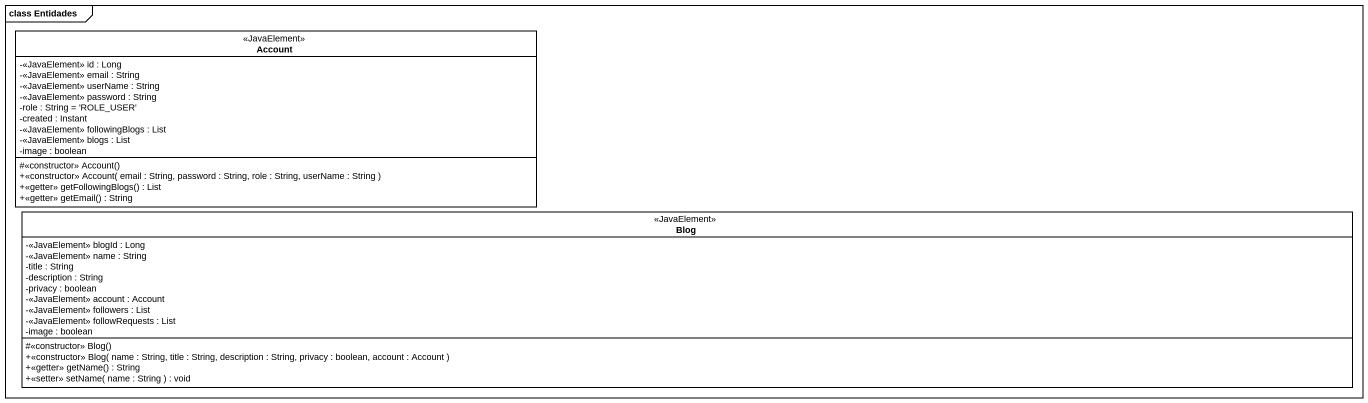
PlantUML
@startuml
mainframe class Entidades
hide circle
hide empty members
skinparam classAttributeIconSize 0
class Account <<JavaElement>> {
  -<<JavaElement>> id : Long
  -<<JavaElement>> email : String
  -<<JavaElement>> userName : String
  -<<JavaElement>> password : String
  -role : String = 'ROLE_USER'
  -created : Instant
  -<<JavaElement>> followingBlogs : List
  -<<JavaElement>> blogs : List
  -image : boolean
  #<<constructor>> Account()
  +<<constructor>> Account( email : String, password : String, role : String, userName : String )
  +<<getter>> getFollowingBlogs() : List
  +<<getter>> getEmail() : String
}
class Blog <<JavaElement>> {
  -<<JavaElement>> blogId : Long
  -<<JavaElement>> name : String
  -title : String
  -description : String
  -privacy : boolean
  -<<JavaElement>> account : Account
  -<<JavaElement>> followers : List
  -<<JavaElement>> followRequests : List
  -image : boolean
  #<<constructor>> Blog()
  +<<constructor>> Blog( name : String, title : String, description : String, privacy : boolean, account : Account )
  +<<getter>> getName() : String
  +<<setter>> setName( name : String ) : void
}
@enduml
